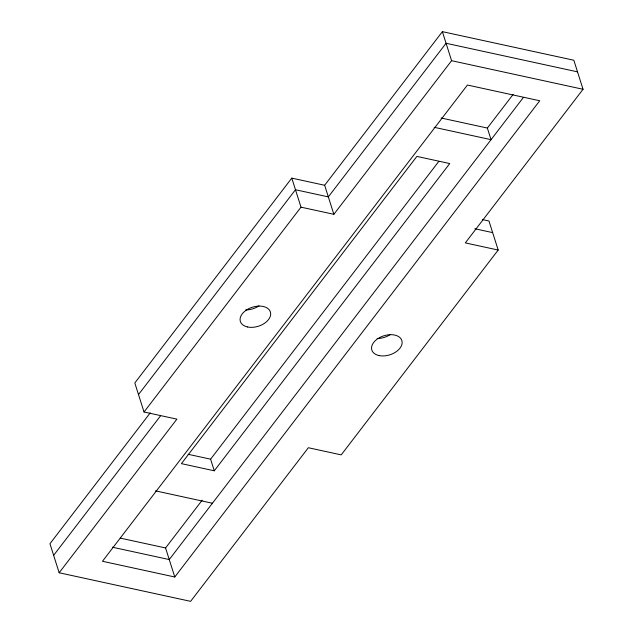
<?xml version="1.0" encoding="UTF-8"?>
<svg xmlns="http://www.w3.org/2000/svg" width="633" height="633" viewBox="0 0 633 633"><rect width="100%" height="100%" fill="white"/><g stroke="black" fill="none" stroke-linecap="round" stroke-linejoin="round"><path stroke-width="0.95" d="M291.789 178.126L300.999 207.165L333.86 214.31L324.65 185.271L291.789 178.126L134.813 382.957L144.031 411.996L176.892 419.141L59.162 572.762L190.62 601.35L308.35 447.729L341.211 454.874L498.187 250.043L488.969 221.004L482.401 219.58M138.5 394.573L295.476 189.742L328.337 196.887L446.067 43.266L577.518 71.853M144.031 411.996L300.999 207.165M150.258 412.827L49.952 543.723L59.162 572.762M324.65 185.271L442.38 31.65L573.838 60.238L583.048 89.277L465.318 242.898L498.187 250.043M53.639 555.339L160.553 415.826M333.86 214.31L451.59 60.689L442.38 31.65M214.278 470.794L449.739 163.551L416.878 156.398L181.418 463.641L214.278 470.794L210.599 459.178L438.843 161.336M174.779 576.995L539.735 100.766L467.431 85.044L102.475 561.273L174.779 576.995L165.569 547.956L202.141 500.236M434.167 127.304L491.042 139.671L487.355 128.056L513.134 94.42M523.42 97.427L169.248 559.572L112.373 547.205M451.59 60.689L583.048 89.277M441.082 117.991L487.355 128.056M474.813 228.742L492.656 232.62M188.064 454.272L210.599 459.178M155.544 490.876L212.419 503.243M120.254 538.105L165.569 547.956M258.992 305.866A15.746 9.978 -17.6 0 1 245.675 309.933M390.45 334.453A15.746 9.978 -17.6 0 1 377.126 338.52M247.527 326.968A15.746 9.978 -17.6 0 0 270.687 314.079A15.746 9.978 -17.6 0 0 247.914 309.126A15.746 9.978 -17.6 0 0 247.527 326.968M378.985 355.556A15.746 9.978 -17.6 0 0 402.145 342.667A15.746 9.978 -17.6 0 0 379.373 337.713A15.746 9.978 -17.6 0 0 378.985 355.556"/></g></svg>
